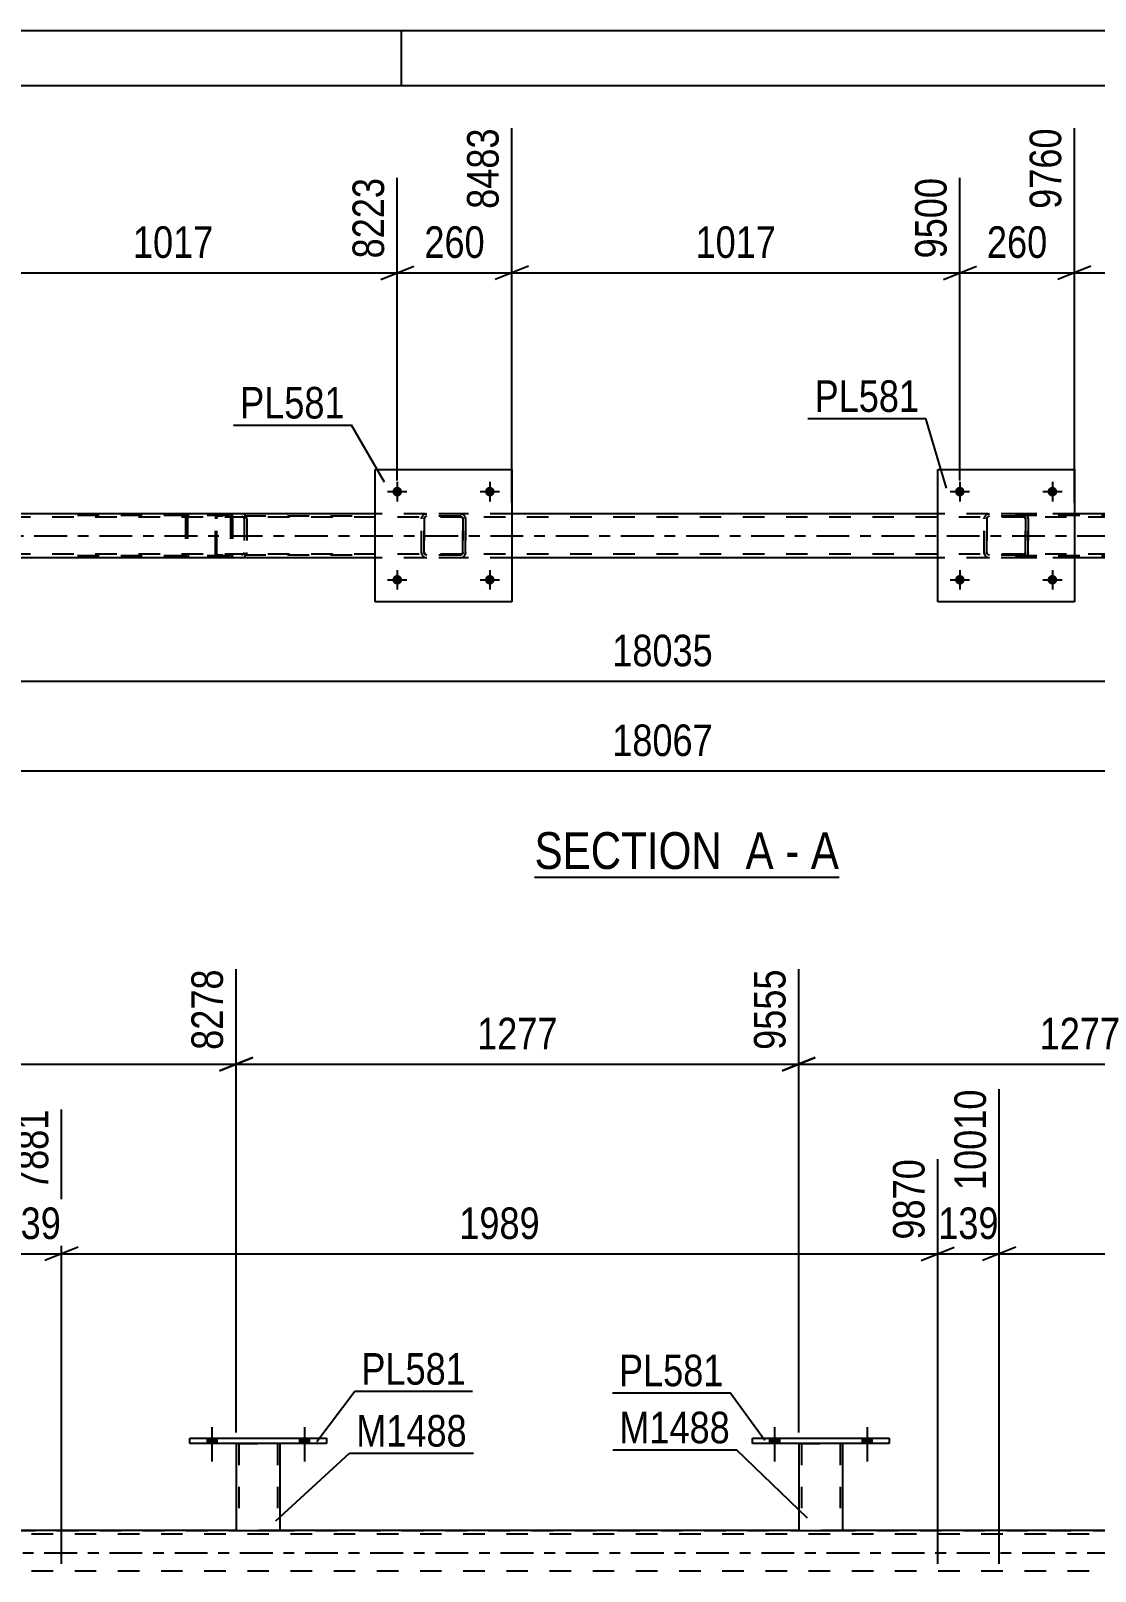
# Model space of a CAD drawing. Header units: millimetres. Extents: x 0 to 841, y 0 to 594.
# Drawn here: x 387.4 to 484, y 454.2 to 594 of the extents above; entities that cross this region are included whole.
import ezdxf

# ---------------------------------------------------------------- set-up
doc = ezdxf.new("R2010")
doc.units = ezdxf.units.MM
doc.linetypes.add('DXK_LINE_DOT2', pattern=[3.9198, 1.9599, -1.9599])
doc.linetypes.add('DXK_LINE_DOT3', pattern=[5.9187, 2.979, -0.9799, 0.9799, -0.9799])
doc.styles.add('Arial Narrow', font='ARIALN.TTF', dxfattribs={"height": 0.2})

# ---------------------------------------------------------------- blocks, each defined once
blk = doc.blocks.new('Unknown-814521909-1135')
at = {"color": 5, "linetype": 'Continuous'}
for p, q in [((841, 594), (0, 594)), ((421, 589), (421, 594)), ((836, 589), (5, 589))]:
    blk.add_line(p, q, dxfattribs=at)
blk = doc.blocks.new('Unknown-814521909-11 - 4986')
at = {"color": 6, "linetype": 'Continuous'}
blk.add_line((433.09, 517.17), (460.74, 517.17), dxfattribs=at)
at = {"color": 0, "linetype": 'Continuous'}
for points in [[(451.2, 517.92), (451.2, 521.42), (433.09, 521.42), (433.09, 517.92)], [(454.81, 517.92), (454.81, 521.42), (452.25, 521.42), (452.25, 517.92)], [(457.13, 517.92), (457.13, 521.42), (455.86, 521.42), (455.86, 517.92)], [(460.74, 517.92), (460.74, 521.42), (458.18, 521.42), (458.18, 517.92)]]:
    blk.add_wipeout(points, dxfattribs=at)
at = {"color": 7, "linetype": 'Continuous', "style": 'Arial Narrow'}
for s, p in [('SECTION ', (433.09, 517.92)), ('A', (452.25, 517.92)), ('A', (458.18, 517.92)), ('-', (455.86, 517.92))]:
    blk.add_text(s, height=3.34, dxfattribs=at).set_placement(p)
blk = doc.blocks.new('Part-814521909-5059 - 4986')
at = {"color": 7, "linetype": 'DXK_LINE_DOT2'}
for p, q in [((404.13, 549.87), (404.11, 549.69)), ((404.11, 546.65), (404.11, 549.69)), ((404.19, 550.03), (404.13, 549.87)), ((404.28, 550.13), (404.19, 550.03)), ((404.24, 549.69), (404.25, 549.78)), ((404.24, 546.65), (404.24, 549.69)), ((404.25, 549.78), (404.28, 549.86)), ((404.38, 550.17), (404.28, 550.13)), ((404.28, 549.86), (404.33, 549.91)), ((404.33, 549.91), (404.38, 549.93)), ((416.54, 550.17), (404.38, 550.17)), ((416.54, 549.93), (404.38, 549.93)), ((405.66, 549.93), (405.66, 550.17)), ((406.66, 550.13), (406.47, 550.17)), ((406.47, 549.93), (406.57, 549.91)), ((406.57, 549.91), (406.65, 549.86)), ((406.65, 549.86), (406.7, 549.78)), ((406.7, 549.78), (406.72, 549.69)), ((406.72, 549.69), (406.72, 546.65)), ((406.96, 549.77), (406.94, 549.87)), ((406.97, 549.69), (406.96, 549.77)), ((406.97, 549.69), (406.97, 546.65)), ((404.13, 546.46), (404.11, 546.65)), ((404.18, 546.34), (404.13, 546.46)), ((404.19, 546.31), (404.18, 546.34)), ((404.19, 546.31), (404.28, 546.2)), ((404.25, 546.55), (404.24, 546.65)), ((404.28, 546.48), (404.25, 546.55)), ((404.33, 546.42), (404.28, 546.48)), ((404.28, 546.2), (404.38, 546.17)), ((404.38, 546.41), (404.33, 546.42)), ((416.54, 546.41), (404.38, 546.41)), ((416.54, 546.17), (404.38, 546.17)), ((405.66, 546.17), (405.66, 546.41)), ((406.57, 546.42), (406.47, 546.41)), ((406.47, 546.17), (406.66, 546.2)), ((406.65, 546.48), (406.57, 546.42)), ((406.7, 546.55), (406.65, 546.48)), ((406.72, 546.65), (406.7, 546.55)), ((406.94, 546.46), (406.96, 546.56)), ((406.96, 546.56), (406.97, 546.65))]:
    blk.add_line(p, q, dxfattribs=at)
for centre, start, end in [((406.49, 549.67), 23.8494, 68.8059), ((406.49, 546.66), 291.1941, 336.1506)]:
    blk.add_arc(centre, 0.492, start, end, dxfattribs=at)
blk = doc.blocks.new('Part-814521909-5015 - 4986')
at = {"color": 7, "linetype": 'DXK_LINE_DOT2'}
for p, q in [((755.79, 549.85), (91.73, 549.85)), ((431.03, 550.17), (418.63, 550.17)), ((482.11, 550.17), (469.71, 550.17)), ((755.79, 546.49), (91.73, 546.49)), ((431.03, 546.17), (418.63, 546.17)), ((482.11, 546.17), (469.71, 546.17))]:
    blk.add_line(p, q, dxfattribs=at)
at = {"color": 2, "linetype": 'Continuous'}
for p, q in [((418.63, 550.17), (379.95, 550.17)), ((469.71, 550.17), (431.03, 550.17)), ((520.79, 550.17), (482.11, 550.17)), ((418.63, 546.17), (379.95, 546.17)), ((469.71, 546.17), (431.03, 546.17)), ((520.79, 546.17), (482.11, 546.17))]:
    blk.add_line(p, q, dxfattribs=at)
at = {"color": 7, "linetype": 'DXK_LINE_DOT3'}
blk.add_line((91.73, 548.17), (755.79, 548.17), dxfattribs=at)
blk = doc.blocks.new('Part-814521909-5098 - 4986')
at = {"color": 7, "linetype": 'DXK_LINE_DOT2'}
for p, q in [((490.45, 550.17), (475.12, 550.17)), ((490.45, 550.01), (475.12, 550.01)), ((486.56, 549.97), (486.53, 549.85)), ((486.53, 549.85), (486.53, 546.49)), ((486.7, 549.85), (486.72, 549.91)), ((486.7, 549.85), (486.7, 546.49)), ((486.72, 549.91), (486.75, 549.96)), ((486.87, 550.17), (486.74, 550.14)), ((486.75, 549.96), (486.81, 549.99)), ((486.81, 549.99), (486.87, 550.01)), ((490.58, 550.14), (490.45, 550.17)), ((490.45, 550.01), (490.51, 549.99)), ((490.51, 549.99), (490.54, 549.98)), ((490.54, 549.98), (490.57, 549.96)), ((490.57, 549.96), (490.61, 549.91)), ((490.61, 549.91), (490.62, 549.85)), ((490.62, 549.85), (490.62, 546.49)), ((490.79, 549.85), (490.76, 549.97)), ((490.79, 549.85), (490.79, 546.49)), ((490.45, 546.33), (475.12, 546.33)), ((490.45, 546.17), (475.12, 546.17)), ((486.53, 546.49), (486.56, 546.36)), ((486.72, 546.43), (486.7, 546.49)), ((486.75, 546.37), (486.72, 546.43)), ((486.74, 546.19), (486.87, 546.17)), ((486.75, 546.37), (486.78, 546.35)), ((486.78, 546.35), (486.81, 546.34)), ((486.81, 546.34), (486.87, 546.33)), ((490.51, 546.34), (490.45, 546.33)), ((490.45, 546.17), (490.58, 546.19)), ((490.57, 546.37), (490.51, 546.34)), ((490.61, 546.43), (490.57, 546.37)), ((490.62, 546.49), (490.61, 546.43)), ((490.76, 546.36), (490.79, 546.49))]:
    blk.add_line(p, q, dxfattribs=at)
for centre, start, end in [((486.86, 549.83), 110.7583, 155.6801), ((490.46, 549.83), 24.3199, 69.2417), ((486.86, 546.5), 204.3199, 249.2417), ((490.46, 546.5), 290.7583, 335.6801)]:
    blk.add_arc(centre, 0.331, start, end, dxfattribs=at)
blk = doc.blocks.new('Part-814521909-5099 - 4986')
at = {"color": 7, "linetype": 'DXK_LINE_DOT2'}
for p, q in [((405.32, 550.17), (389.99, 550.17)), ((405.32, 550.01), (389.99, 550.01)), ((401.42, 549.97), (401.4, 549.85)), ((401.4, 549.85), (401.4, 546.49)), ((401.57, 549.85), (401.58, 549.91)), ((401.57, 549.85), (401.57, 546.49)), ((401.58, 549.91), (401.62, 549.96)), ((401.74, 550.17), (401.61, 550.14)), ((401.62, 549.96), (401.67, 549.99)), ((401.67, 549.99), (401.74, 550.01)), ((405.45, 550.14), (405.32, 550.17)), ((405.32, 550.01), (405.38, 549.99)), ((405.38, 549.99), (405.4, 549.98)), ((405.4, 549.98), (405.44, 549.96)), ((405.44, 549.96), (405.47, 549.91)), ((405.47, 549.91), (405.49, 549.85)), ((405.49, 549.85), (405.49, 546.49)), ((405.66, 549.85), (405.63, 549.97)), ((405.66, 549.85), (405.66, 546.49)), ((405.32, 546.33), (389.99, 546.33)), ((405.32, 546.17), (389.99, 546.17)), ((401.4, 546.49), (401.42, 546.36)), ((401.58, 546.43), (401.57, 546.49)), ((401.62, 546.37), (401.58, 546.43)), ((401.61, 546.19), (401.74, 546.17)), ((401.62, 546.37), (401.65, 546.35)), ((401.65, 546.35), (401.67, 546.34)), ((401.67, 546.34), (401.74, 546.33)), ((405.38, 546.34), (405.32, 546.33)), ((405.32, 546.17), (405.45, 546.19)), ((405.44, 546.37), (405.38, 546.34)), ((405.47, 546.43), (405.44, 546.37)), ((405.49, 546.49), (405.47, 546.43)), ((405.63, 546.36), (405.66, 546.49))]:
    blk.add_line(p, q, dxfattribs=at)
for centre, start, end in [((401.73, 549.83), 110.7583, 155.6801), ((405.33, 549.83), 24.3199, 69.2417), ((401.73, 546.5), 204.3199, 249.2417), ((405.33, 546.5), 290.7583, 335.6801)]:
    blk.add_arc(centre, 0.331, start, end, dxfattribs=at)
blk = doc.blocks.new('Part-814521909-5177 - 4986')
at = {"color": 2, "linetype": 'Continuous'}
for p, q in [((469.71, 542.17), (469.71, 554.17)), ((469.71, 554.17), (482.11, 554.17)), ((482.11, 554.17), (482.11, 542.17)), ((482.11, 542.17), (469.71, 542.17))]:
    blk.add_line(p, q, dxfattribs=at)
blk = doc.blocks.new('Part-814521909-5178 - 4986')
at = {"color": 7, "linetype": 'DXK_LINE_DOT2'}
for p, q in [((473.91, 549.69), (473.95, 549.87)), ((473.95, 549.87), (473.91, 549.69)), ((473.91, 546.65), (473.91, 549.69)), ((473.91, 549.69), (473.91, 549.69)), ((473.91, 546.65), (473.91, 549.69)), ((474.15, 549.69), (474.17, 549.78)), ((474.17, 549.78), (474.15, 549.69)), ((474.15, 546.65), (474.15, 549.69)), ((474.15, 549.69), (474.15, 549.69)), ((474.15, 549.69), (474.15, 546.65)), ((474.17, 549.78), (474.22, 549.86)), ((474.22, 549.86), (474.17, 549.78)), ((474.21, 550.13), (474.39, 550.17)), ((474.39, 550.17), (474.21, 550.13)), ((474.22, 549.86), (474.3, 549.91)), ((474.39, 549.93), (474.3, 549.91)), ((477.43, 550.17), (474.39, 550.17)), ((477.43, 549.93), (474.39, 549.93)), ((477.43, 550.17), (477.61, 550.13)), ((477.61, 550.13), (477.43, 550.17)), ((477.52, 549.91), (477.43, 549.93)), ((477.6, 549.86), (477.52, 549.91)), ((477.6, 549.86), (477.65, 549.78)), ((477.65, 549.78), (477.6, 549.86)), ((477.65, 549.78), (477.67, 549.69)), ((477.67, 549.69), (477.65, 549.78)), ((477.67, 546.65), (477.67, 549.69)), ((477.67, 549.69), (477.67, 549.69)), ((477.67, 549.69), (477.67, 546.65)), ((477.87, 549.87), (477.91, 549.69)), ((477.91, 549.69), (477.87, 549.87)), ((477.91, 546.65), (477.91, 549.69)), ((477.91, 549.69), (477.91, 549.69)), ((477.91, 549.69), (477.91, 546.65)), ((473.91, 546.65), (473.91, 546.65)), ((473.95, 546.46), (473.91, 546.65)), ((473.91, 546.65), (473.95, 546.46)), ((474.15, 546.65), (474.15, 546.65)), ((474.17, 546.55), (474.15, 546.65)), ((474.15, 546.65), (474.17, 546.55)), ((474.22, 546.48), (474.17, 546.55)), ((474.17, 546.55), (474.22, 546.48)), ((474.39, 546.17), (474.21, 546.2)), ((474.21, 546.2), (474.39, 546.17)), ((474.3, 546.42), (474.22, 546.48)), ((474.39, 546.41), (474.3, 546.42)), ((477.43, 546.41), (474.39, 546.41)), ((477.43, 546.17), (474.39, 546.17)), ((477.52, 546.42), (477.43, 546.41)), ((477.61, 546.2), (477.43, 546.17)), ((477.43, 546.17), (477.61, 546.2)), ((477.6, 546.48), (477.52, 546.42)), ((477.65, 546.55), (477.6, 546.48)), ((477.6, 546.48), (477.65, 546.55)), ((477.67, 546.65), (477.65, 546.55)), ((477.65, 546.55), (477.67, 546.65)), ((477.67, 546.65), (477.67, 546.65)), ((477.91, 546.65), (477.87, 546.46)), ((477.87, 546.46), (477.91, 546.65)), ((477.91, 546.65), (477.91, 546.65))]:
    blk.add_line(p, q, dxfattribs=at)
at = {"color": 7, "linetype": 'DXK_LINE_DOT3'}
blk.add_line((475.91, 548.17), (475.91, 548.17), dxfattribs=at)
at = {"color": 7, "linetype": 'DXK_LINE_DOT2'}
for centre, start, end in [((474.39, 549.69), 112.5, 157.5), ((474.39, 549.69), 112.5, 157.5), ((477.43, 549.69), 22.5, 67.5), ((477.43, 549.69), 22.5, 67.5), ((474.39, 546.65), 202.5, 247.5), ((474.39, 546.65), 202.5, 247.5), ((477.43, 546.65), 292.5, 337.5), ((477.43, 546.65), 292.5, 337.5)]:
    blk.add_arc(centre, 0.48, start, end, dxfattribs=at)
blk = doc.blocks.new('Part-814521909-5183 - 4986')
at = {"color": 2, "linetype": 'Continuous'}
for p, q in [((418.63, 542.17), (418.63, 554.17)), ((418.63, 554.17), (431.03, 554.17)), ((431.03, 554.17), (431.03, 542.17)), ((431.03, 542.17), (418.63, 542.17))]:
    blk.add_line(p, q, dxfattribs=at)
blk = doc.blocks.new('Part-814521909-5184 - 4986')
at = {"color": 7, "linetype": 'DXK_LINE_DOT2'}
for p, q in [((422.83, 549.69), (422.87, 549.87)), ((422.87, 549.87), (422.83, 549.69)), ((422.83, 546.65), (422.83, 549.69)), ((422.83, 549.69), (422.83, 549.69)), ((422.83, 546.65), (422.83, 549.69)), ((423.07, 549.69), (423.09, 549.78)), ((423.09, 549.78), (423.07, 549.69)), ((423.07, 546.65), (423.07, 549.69)), ((423.07, 549.69), (423.07, 549.69)), ((423.07, 549.69), (423.07, 546.65)), ((423.09, 549.78), (423.14, 549.86)), ((423.14, 549.86), (423.09, 549.78)), ((423.13, 550.13), (423.31, 550.17)), ((423.31, 550.17), (423.13, 550.13)), ((423.14, 549.86), (423.22, 549.91)), ((423.31, 549.93), (423.22, 549.91)), ((426.35, 550.17), (423.31, 550.17)), ((426.35, 549.93), (423.31, 549.93)), ((426.35, 550.17), (426.53, 550.13)), ((426.53, 550.13), (426.35, 550.17)), ((426.44, 549.91), (426.35, 549.93)), ((426.52, 549.86), (426.44, 549.91)), ((426.52, 549.86), (426.57, 549.78)), ((426.57, 549.78), (426.52, 549.86)), ((426.57, 549.78), (426.59, 549.69)), ((426.59, 549.69), (426.57, 549.78)), ((426.59, 546.65), (426.59, 549.69)), ((426.59, 549.69), (426.59, 549.69)), ((426.59, 549.69), (426.59, 546.65)), ((426.79, 549.87), (426.83, 549.69)), ((426.83, 549.69), (426.79, 549.87)), ((426.83, 546.65), (426.83, 549.69)), ((426.83, 549.69), (426.83, 549.69)), ((426.83, 549.69), (426.83, 546.65)), ((422.83, 546.65), (422.83, 546.65)), ((422.87, 546.46), (422.83, 546.65)), ((422.83, 546.65), (422.87, 546.46)), ((423.07, 546.65), (423.07, 546.65)), ((423.09, 546.55), (423.07, 546.65)), ((423.07, 546.65), (423.09, 546.55)), ((423.14, 546.48), (423.09, 546.55)), ((423.09, 546.55), (423.14, 546.48)), ((423.31, 546.17), (423.13, 546.2)), ((423.13, 546.2), (423.31, 546.17)), ((423.22, 546.42), (423.14, 546.48)), ((423.31, 546.41), (423.22, 546.42)), ((426.35, 546.41), (423.31, 546.41)), ((426.35, 546.17), (423.31, 546.17)), ((426.44, 546.42), (426.35, 546.41)), ((426.53, 546.2), (426.35, 546.17)), ((426.35, 546.17), (426.53, 546.2)), ((426.52, 546.48), (426.44, 546.42)), ((426.57, 546.55), (426.52, 546.48)), ((426.52, 546.48), (426.57, 546.55)), ((426.59, 546.65), (426.57, 546.55)), ((426.57, 546.55), (426.59, 546.65)), ((426.59, 546.65), (426.59, 546.65)), ((426.83, 546.65), (426.79, 546.46)), ((426.79, 546.46), (426.83, 546.65)), ((426.83, 546.65), (426.83, 546.65))]:
    blk.add_line(p, q, dxfattribs=at)
at = {"color": 7, "linetype": 'DXK_LINE_DOT3'}
blk.add_line((424.83, 548.17), (424.83, 548.17), dxfattribs=at)
at = {"color": 7, "linetype": 'DXK_LINE_DOT2'}
for centre, start, end in [((423.31, 549.69), 112.5, 157.5), ((423.31, 549.69), 112.5, 157.5), ((426.35, 549.69), 22.5, 67.5), ((426.35, 549.69), 22.5, 67.5), ((423.31, 546.65), 202.5, 247.5), ((423.31, 546.65), 202.5, 247.5), ((426.35, 546.65), 292.5, 337.5), ((426.35, 546.65), 292.5, 337.5)]:
    blk.add_arc(centre, 0.48, start, end, dxfattribs=at)
blk = doc.blocks.new('Bolt-814521909-5210 - 4986')
at = {"linetype": 'Continuous'}
for points in [[(472.15, 552.17, -1), (471.27, 552.17, -1)], [(480.55, 552.17, -1), (479.67, 552.17, -1)]]:
    blk.add_hatch(color=1, dxfattribs=at).paths.add_polyline_path(points)
at = {"color": 1, "linetype": 'Continuous'}
for p, q in [((471.71, 553.05), (471.71, 551.29)), ((480.11, 553.05), (480.11, 551.29)), ((470.83, 552.17), (472.59, 552.17)), ((479.23, 552.17), (480.99, 552.17))]:
    blk.add_line(p, q, dxfattribs=at)
blk = doc.blocks.new('Bolt-814521909-5211 - 4986')
at = {"linetype": 'Continuous'}
for points in [[(472.15, 544.17, -1), (471.27, 544.17, -1)], [(480.55, 544.17, -1), (479.67, 544.17, -1)]]:
    blk.add_hatch(color=1, dxfattribs=at).paths.add_polyline_path(points)
at = {"color": 1, "linetype": 'Continuous'}
for p, q in [((470.83, 544.17), (472.59, 544.17)), ((471.71, 545.05), (471.71, 543.29)), ((479.23, 544.17), (480.99, 544.17)), ((480.11, 545.05), (480.11, 543.29))]:
    blk.add_line(p, q, dxfattribs=at)
blk = doc.blocks.new('Bolt-814521909-5212 - 4986')
at = {"linetype": 'Continuous'}
for points in [[(421.07, 552.17, -1), (420.19, 552.17, -1)], [(429.47, 552.17, -1), (428.59, 552.17, -1)]]:
    blk.add_hatch(color=1, dxfattribs=at).paths.add_polyline_path(points)
at = {"color": 1, "linetype": 'Continuous'}
for p, q in [((420.63, 553.05), (420.63, 551.29)), ((429.03, 553.05), (429.03, 551.29)), ((419.75, 552.17), (421.51, 552.17)), ((428.15, 552.17), (429.91, 552.17))]:
    blk.add_line(p, q, dxfattribs=at)
blk = doc.blocks.new('Bolt-814521909-5213 - 4986')
at = {"linetype": 'Continuous'}
for points in [[(421.07, 544.17, -1), (420.19, 544.17, -1)], [(429.47, 544.17, -1), (428.59, 544.17, -1)]]:
    blk.add_hatch(color=1, dxfattribs=at).paths.add_polyline_path(points)
at = {"color": 1, "linetype": 'Continuous'}
for p, q in [((419.75, 544.17), (421.51, 544.17)), ((420.63, 545.05), (420.63, 543.29)), ((428.15, 544.17), (429.91, 544.17)), ((429.03, 545.05), (429.03, 543.29))]:
    blk.add_line(p, q, dxfattribs=at)
blk = doc.blocks.new('Bolt-814521909-3294 - 3269')
at = {"linetype": 'Continuous'}
for points in [[(454.44, 465.77), (455.32, 465.77), (455.32, 466.25), (454.44, 466.25)], [(462.84, 465.77), (463.72, 465.77), (463.72, 466.25), (462.84, 466.25)]]:
    blk.add_hatch(color=1, dxfattribs=at).paths.add_polyline_path(points)
at = {"color": 1, "linetype": 'Continuous'}
for p, q in [((454.88, 467.25), (454.88, 464.13)), ((463.28, 467.25), (463.28, 464.13)), ((454.44, 466.25), (454.44, 465.77)), ((455.32, 466.25), (455.32, 465.77)), ((462.84, 466.25), (462.84, 465.77)), ((463.72, 466.25), (463.72, 465.77))]:
    blk.add_line(p, q, dxfattribs=at)
blk = doc.blocks.new('Bolt-814521909-3295 - 3269')
at = {"linetype": 'Continuous'}
for points in [[(454.44, 465.77), (455.32, 465.77), (455.32, 466.25), (454.44, 466.25)], [(462.84, 465.77), (463.72, 465.77), (463.72, 466.25), (462.84, 466.25)]]:
    blk.add_hatch(color=1, dxfattribs=at).paths.add_polyline_path(points)
at = {"color": 1, "linetype": 'Continuous'}
for p, q in [((454.88, 467.25), (454.88, 464.13)), ((463.28, 467.25), (463.28, 464.13)), ((454.44, 466.25), (454.44, 465.77)), ((455.32, 466.25), (455.32, 465.77)), ((462.84, 466.25), (462.84, 465.77)), ((463.72, 466.25), (463.72, 465.77))]:
    blk.add_line(p, q, dxfattribs=at)
blk = doc.blocks.new('Bolt-814521909-3296 - 3269')
at = {"linetype": 'Continuous'}
for points in [[(403.36, 465.77), (404.24, 465.77), (404.24, 466.25), (403.36, 466.25)], [(411.76, 465.77), (412.64, 465.77), (412.64, 466.25), (411.76, 466.25)]]:
    blk.add_hatch(color=1, dxfattribs=at).paths.add_polyline_path(points)
at = {"color": 1, "linetype": 'Continuous'}
for p, q in [((403.8, 467.25), (403.8, 464.13)), ((412.2, 467.25), (412.2, 464.13)), ((403.36, 466.25), (403.36, 465.77)), ((404.24, 466.25), (404.24, 465.77)), ((411.76, 466.25), (411.76, 465.77)), ((412.64, 466.25), (412.64, 465.77))]:
    blk.add_line(p, q, dxfattribs=at)
blk = doc.blocks.new('Bolt-814521909-3297 - 3269')
at = {"linetype": 'Continuous'}
for points in [[(403.36, 465.77), (404.24, 465.77), (404.24, 466.25), (403.36, 466.25)], [(411.76, 465.77), (412.64, 465.77), (412.64, 466.25), (411.76, 466.25)]]:
    blk.add_hatch(color=1, dxfattribs=at).paths.add_polyline_path(points)
at = {"color": 1, "linetype": 'Continuous'}
for p, q in [((403.8, 467.25), (403.8, 464.13)), ((412.2, 467.25), (412.2, 464.13)), ((403.36, 466.25), (403.36, 465.77)), ((404.24, 466.25), (404.24, 465.77)), ((411.76, 466.25), (411.76, 465.77)), ((412.64, 466.25), (412.64, 465.77))]:
    blk.add_line(p, q, dxfattribs=at)
blk = doc.blocks.new('Part-814521909-3449 - 3269')
at = {"color": 2, "linetype": 'Continuous'}
for p, q in [((452.88, 466.25), (465.28, 466.25)), ((452.88, 465.77), (452.88, 466.25)), ((465.28, 465.77), (452.88, 465.77)), ((465.28, 466.25), (465.28, 465.77))]:
    blk.add_line(p, q, dxfattribs=at)
blk = doc.blocks.new('Part-814521909-3454 - 3269')
at = {"color": 2, "linetype": 'Continuous'}
for p, q in [((457.08, 465.77), (457.08, 457.86)), ((461.08, 457.86), (461.08, 465.77)), ((457.08, 457.86), (461.08, 457.86))]:
    blk.add_line(p, q, dxfattribs=at)
at = {"color": 7, "linetype": 'DXK_LINE_DOT2'}
for p, q in [((457.08, 465.77), (461.08, 465.77)), ((457.08, 465.77), (457.08, 465.77)), ((457.08, 465.77), (457.08, 465.77)), ((457.32, 465.77), (457.32, 457.86)), ((460.84, 465.77), (460.84, 457.86)), ((461.08, 465.77), (461.08, 465.77)), ((461.08, 465.77), (461.08, 465.77)), ((460.78, 457.86), (460.82, 457.86)), ((460.78, 457.86), (460.82, 457.86)), ((460.82, 457.86), (460.84, 457.86)), ((460.82, 457.86), (460.84, 457.86))]:
    blk.add_line(p, q, dxfattribs=at)
blk = doc.blocks.new('Part-814521909-3459 - 3269')
at = {"color": 2, "linetype": 'Continuous'}
for p, q in [((401.8, 466.25), (414.2, 466.25)), ((401.8, 465.77), (401.8, 466.25)), ((414.2, 465.77), (401.8, 465.77)), ((414.2, 466.25), (414.2, 465.77))]:
    blk.add_line(p, q, dxfattribs=at)
blk = doc.blocks.new('Part-814521909-3464 - 3269')
at = {"color": 2, "linetype": 'Continuous'}
for p, q in [((406, 465.77), (406, 457.86)), ((410, 457.86), (410, 465.77)), ((406, 457.86), (410, 457.86))]:
    blk.add_line(p, q, dxfattribs=at)
at = {"color": 7, "linetype": 'DXK_LINE_DOT2'}
for p, q in [((406, 465.77), (410, 465.77)), ((406, 465.77), (406, 465.77)), ((406, 465.77), (406, 465.77)), ((406.24, 465.77), (406.24, 457.86)), ((409.76, 465.77), (409.76, 457.86)), ((410, 465.77), (410, 465.77)), ((410, 465.77), (410, 465.77)), ((409.7, 457.86), (409.74, 457.86)), ((409.7, 457.86), (409.74, 457.86)), ((409.74, 457.86), (409.76, 457.86)), ((409.74, 457.86), (409.76, 457.86))]:
    blk.add_line(p, q, dxfattribs=at)
blk = doc.blocks.new('Part-814521909-3675 - 3269')
at = {"color": 7, "linetype": 'DXK_LINE_DOT2'}
for p, q in [((781.36, 457.54), (74.89, 457.54)), ((150.59, 457.86), (781.36, 457.86)), ((410, 457.86), (406, 457.86)), ((461.08, 457.86), (457.08, 457.86)), ((781.36, 454.18), (74.89, 454.18))]:
    blk.add_line(p, q, dxfattribs=at)
at = {"color": 2, "linetype": 'Continuous'}
for p, q in [((406, 457.86), (358.92, 457.86)), ((457.08, 457.86), (410, 457.86)), ((508.16, 457.86), (461.08, 457.86))]:
    blk.add_line(p, q, dxfattribs=at)
at = {"color": 7, "linetype": 'DXK_LINE_DOT3'}
blk.add_line((74.89, 455.86), (781.36, 455.86), dxfattribs=at)
blk = doc.blocks.new('StraightDimension-814521909-5607 - 4986')
at = {"color": 7, "linetype": 'Continuous'}
for p, q in [((482.11, 551.17), (482.11, 585.16)), ((522.79, 553.17), (522.79, 582.48)), ((483.61, 572.64), (480.61, 571.44)), ((482.11, 572.04), (522.79, 572.04)), ((521.29, 571.44), (524.29, 572.64))]:
    blk.add_line(p, q, dxfattribs=at)
at = {"color": 0}
blk.add_wipeout([(506.71, 572.79), (506.71, 576.99), (498.19, 576.99), (498.19, 572.79)], dxfattribs=at)
at = {"color": 3, "style": 'Arial Narrow'}
blk.add_text('1017', height=2.863, dxfattribs=at).set_placement((498.79, 573.39))
at = {"color": 0, "linetype": 'Continuous'}
blk.add_wipeout([(522.19, 583.08), (517.99, 583.08), (517.99, 572.74), (522.19, 572.74)], dxfattribs=at)
at = {"color": 3, "linetype": 'Continuous', "style": 'Arial Narrow'}
blk.add_text('10777', height=2.863, rotation=90.0002, dxfattribs=at).set_placement((521.59, 573.34))
blk = doc.blocks.new('StraightDimension-814521909-5567 - 4986')
at = {"color": 7, "linetype": 'Continuous'}
for p, q in [((431.03, 551.17), (431.03, 585.16)), ((471.71, 553.17), (471.71, 580.66)), ((432.53, 572.64), (429.53, 571.44)), ((431.03, 572.04), (471.71, 572.04)), ((470.21, 571.44), (473.21, 572.64))]:
    blk.add_line(p, q, dxfattribs=at)
at = {"color": 0}
blk.add_wipeout([(455.63, 572.79), (455.63, 576.99), (447.11, 576.99), (447.11, 572.79)], dxfattribs=at)
at = {"color": 3, "style": 'Arial Narrow'}
blk.add_text('1017', height=2.863, dxfattribs=at).set_placement((447.71, 573.39))
at = {"color": 0, "linetype": 'Continuous'}
blk.add_wipeout([(471.11, 581.26), (466.91, 581.26), (466.91, 572.74), (471.11, 572.74)], dxfattribs=at)
at = {"color": 3, "linetype": 'Continuous', "style": 'Arial Narrow'}
blk.add_text('9500', height=2.863, rotation=90.0002, dxfattribs=at).set_placement((470.51, 573.34))
blk = doc.blocks.new('StraightDimension-814521909-5547 - 4986')
at = {"color": 7, "linetype": 'Continuous'}
for p, q in [((431.03, 551.17), (431.03, 585.16)), ((420.63, 553.17), (420.63, 580.66)), ((419.13, 571.44), (422.13, 572.64)), ((420.63, 572.04), (431.03, 572.04)), ((432.53, 572.64), (429.53, 571.44))]:
    blk.add_line(p, q, dxfattribs=at)
at = {"color": 0}
blk.add_wipeout([(429.17, 572.79), (429.17, 576.99), (422.49, 576.99), (422.49, 572.79)], dxfattribs=at)
at = {"color": 3, "style": 'Arial Narrow'}
blk.add_text('260', height=2.863, dxfattribs=at).set_placement((423.09, 573.39))
at = {"color": 0, "linetype": 'Continuous'}
blk.add_wipeout([(430.43, 585.76), (426.23, 585.76), (426.23, 577.24), (430.43, 577.24)], dxfattribs=at)
at = {"color": 3, "linetype": 'Continuous', "style": 'Arial Narrow'}
blk.add_text('8483', height=2.863, rotation=90.0002, dxfattribs=at).set_placement((429.83, 577.84))
blk = doc.blocks.new('StraightDimension-814521909-5855 - 4986')
at = {"color": 7, "linetype": 'Continuous'}
blk.add_line((91.09, 526.82), (798.35, 526.82), dxfattribs=at)
at = {"color": 0}
blk.add_wipeout([(449.89, 527.57), (449.89, 531.77), (439.55, 531.77), (439.55, 527.57)], dxfattribs=at)
at = {"color": 3, "style": 'Arial Narrow'}
blk.add_text('18067', height=2.863, dxfattribs=at).set_placement((440.15, 528.17))
blk = doc.blocks.new('StraightDimension-814521909-5287 - 4986')
at = {"color": 7, "linetype": 'Continuous'}
blk.add_line((91.73, 534.97), (797.71, 534.97), dxfattribs=at)
at = {"color": 0}
blk.add_wipeout([(449.89, 535.72), (449.89, 539.92), (439.55, 539.92), (439.55, 535.72)], dxfattribs=at)
at = {"color": 3, "style": 'Arial Narrow'}
blk.add_text('18035', height=2.863, dxfattribs=at).set_placement((440.15, 536.32))
blk = doc.blocks.new('StraightDimension-814521909-5527 - 4986')
at = {"color": 7, "linetype": 'Continuous'}
for p, q in [((379.95, 551.17), (379.95, 585.16)), ((420.63, 553.17), (420.63, 580.66)), ((381.45, 572.64), (378.45, 571.44)), ((379.95, 572.04), (420.63, 572.04)), ((419.13, 571.44), (422.13, 572.64))]:
    blk.add_line(p, q, dxfattribs=at)
at = {"color": 0}
blk.add_wipeout([(404.55, 572.79), (404.55, 576.99), (396.03, 576.99), (396.03, 572.79)], dxfattribs=at)
at = {"color": 3, "style": 'Arial Narrow'}
blk.add_text('1017', height=2.863, dxfattribs=at).set_placement((396.63, 573.39))
at = {"color": 0, "linetype": 'Continuous'}
blk.add_wipeout([(420.03, 581.26), (415.83, 581.26), (415.83, 572.74), (420.03, 572.74)], dxfattribs=at)
at = {"color": 3, "linetype": 'Continuous', "style": 'Arial Narrow'}
blk.add_text('8223', height=2.863, rotation=90.0002, dxfattribs=at).set_placement((419.43, 573.34))
blk = doc.blocks.new('StraightDimension-814521909-5587 - 4986')
at = {"color": 7, "linetype": 'Continuous'}
for p, q in [((482.11, 551.17), (482.11, 585.16)), ((471.71, 553.17), (471.71, 580.66)), ((470.21, 571.44), (473.21, 572.64)), ((471.71, 572.04), (482.11, 572.04)), ((483.61, 572.64), (480.61, 571.44))]:
    blk.add_line(p, q, dxfattribs=at)
at = {"color": 0}
blk.add_wipeout([(480.25, 572.79), (480.25, 576.99), (473.57, 576.99), (473.57, 572.79)], dxfattribs=at)
at = {"color": 3, "style": 'Arial Narrow'}
blk.add_text('260', height=2.863, dxfattribs=at).set_placement((474.17, 573.39))
at = {"color": 0, "linetype": 'Continuous'}
blk.add_wipeout([(481.51, 585.76), (477.31, 585.76), (477.31, 577.24), (481.51, 577.24)], dxfattribs=at)
at = {"color": 3, "linetype": 'Continuous', "style": 'Arial Narrow'}
blk.add_text('9760', height=2.863, rotation=90.0002, dxfattribs=at).set_placement((480.91, 577.84))
blk = doc.blocks.new('StraightDimension-814521909-4716 - 3269')
at = {"color": 7, "linetype": 'Continuous'}
for p, q in [((475.28, 454.86), (475.28, 497.92)), ((469.7, 454.86), (469.7, 491.59)), ((468.2, 482.38), (471.2, 483.58)), ((469.7, 482.98), (475.28, 482.98)), ((476.78, 483.58), (473.78, 482.38))]:
    blk.add_line(p, q, dxfattribs=at)
at = {"color": 0}
blk.add_wipeout([(475.83, 483.73), (475.83, 487.93), (469.15, 487.93), (469.15, 483.73)], dxfattribs=at)
at = {"color": 3, "style": 'Arial Narrow'}
blk.add_text('139', height=2.863, dxfattribs=at).set_placement((469.75, 484.33))
at = {"color": 0, "linetype": 'Continuous'}
blk.add_wipeout([(474.68, 498.52), (470.48, 498.52), (470.48, 488.18), (474.68, 488.18)], dxfattribs=at)
at = {"color": 3, "linetype": 'Continuous', "style": 'Arial Narrow'}
blk.add_text('10010', height=2.863, rotation=90.0002, dxfattribs=at).set_placement((474.08, 488.78))
blk = doc.blocks.new('StraightDimension-814521909-4055 - 3269')
at = {"color": 7, "linetype": 'Continuous'}
for p, q in [((354.92, 466.77), (354.92, 508.81)), ((406, 466.77), (406, 508.81)), ((356.42, 500.8), (353.42, 499.6)), ((404.5, 499.6), (407.5, 500.8)), ((354.92, 500.2), (406, 500.2))]:
    blk.add_line(p, q, dxfattribs=at)
at = {"color": 0}
blk.add_wipeout([(384.71, 500.95), (384.71, 505.15), (376.2, 505.15), (376.2, 500.95)], dxfattribs=at)
at = {"color": 3, "style": 'Arial Narrow'}
blk.add_text('1277', height=2.863, dxfattribs=at).set_placement((376.8, 501.55))
at = {"color": 0, "linetype": 'Continuous'}
blk.add_wipeout([(405.4, 509.41), (401.2, 509.41), (401.2, 500.9), (405.4, 500.9)], dxfattribs=at)
at = {"color": 3, "linetype": 'Continuous', "style": 'Arial Narrow'}
blk.add_text('8278', height=2.863, rotation=90.0002, dxfattribs=at).set_placement((404.8, 501.5))
blk = doc.blocks.new('StraightDimension-814521909-4065 - 3269')
at = {"color": 7, "linetype": 'Continuous'}
for p, q in [((406, 466.77), (406, 508.81)), ((457.08, 466.77), (457.08, 508.81)), ((407.5, 500.8), (404.5, 499.6)), ((455.58, 499.6), (458.58, 500.8)), ((406, 500.2), (457.08, 500.2))]:
    blk.add_line(p, q, dxfattribs=at)
at = {"color": 0}
blk.add_wipeout([(435.79, 500.95), (435.79, 505.15), (427.28, 505.15), (427.28, 500.95)], dxfattribs=at)
at = {"color": 3, "style": 'Arial Narrow'}
blk.add_text('1277', height=2.863, dxfattribs=at).set_placement((427.88, 501.55))
at = {"color": 0, "linetype": 'Continuous'}
blk.add_wipeout([(456.48, 509.41), (452.28, 509.41), (452.28, 500.9), (456.48, 500.9)], dxfattribs=at)
at = {"color": 3, "linetype": 'Continuous', "style": 'Arial Narrow'}
blk.add_text('9555', height=2.863, rotation=90.0002, dxfattribs=at).set_placement((455.88, 501.5))
blk = doc.blocks.new('StraightDimension-814521909-4075 - 3269')
at = {"color": 7, "linetype": 'Continuous'}
for p, q in [((508.16, 466.77), (508.16, 510.64)), ((457.08, 466.77), (457.08, 508.81)), ((458.58, 500.8), (455.58, 499.6)), ((506.66, 499.6), (509.66, 500.8)), ((457.08, 500.2), (508.16, 500.2))]:
    blk.add_line(p, q, dxfattribs=at)
at = {"color": 0}
blk.add_wipeout([(486.87, 500.95), (486.87, 505.15), (478.36, 505.15), (478.36, 500.95)], dxfattribs=at)
at = {"color": 3, "style": 'Arial Narrow'}
blk.add_text('1277', height=2.863, dxfattribs=at).set_placement((478.96, 501.55))
at = {"color": 0, "linetype": 'Continuous'}
blk.add_wipeout([(507.56, 511.24), (503.36, 511.24), (503.36, 500.9), (507.56, 500.9)], dxfattribs=at)
at = {"color": 3, "linetype": 'Continuous', "style": 'Arial Narrow'}
blk.add_text('10832', height=2.863, rotation=90.0002, dxfattribs=at).set_placement((506.96, 501.5))
blk = doc.blocks.new('StraightDimension-814521909-4697 - 3269')
at = {"color": 7, "linetype": 'Continuous'}
for p, q in [((475.28, 454.86), (475.28, 497.92)), ((554.84, 454.86), (554.84, 493.42)), ((476.78, 483.58), (473.78, 482.38)), ((475.28, 482.98), (554.84, 482.98)), ((553.34, 482.38), (556.34, 483.58))]:
    blk.add_line(p, q, dxfattribs=at)
at = {"color": 0}
blk.add_wipeout([(519.31, 483.73), (519.31, 487.93), (510.8, 487.93), (510.8, 483.73)], dxfattribs=at)
at = {"color": 3, "style": 'Arial Narrow'}
blk.add_text('1989', height=2.863, dxfattribs=at).set_placement((511.4, 484.33))
at = {"color": 0, "linetype": 'Continuous'}
blk.add_wipeout([(554.24, 494.02), (550.04, 494.02), (550.04, 483.68), (554.24, 483.68)], dxfattribs=at)
at = {"color": 3, "linetype": 'Continuous', "style": 'Arial Narrow'}
blk.add_text('11999', height=2.863, rotation=90.0002, dxfattribs=at).set_placement((553.64, 484.28))
blk = doc.blocks.new('StraightDimension-814521909-4735 - 3269')
at = {"color": 7, "linetype": 'Continuous'}
for p, q in [((390.14, 454.86), (390.14, 496.09)), ((469.7, 454.86), (469.7, 491.59)), ((391.64, 483.58), (388.64, 482.38)), ((390.14, 482.98), (469.7, 482.98)), ((468.2, 482.38), (471.2, 483.58))]:
    blk.add_line(p, q, dxfattribs=at)
at = {"color": 0}
blk.add_wipeout([(434.18, 483.73), (434.18, 487.93), (425.66, 487.93), (425.66, 483.73)], dxfattribs=at)
at = {"color": 3, "style": 'Arial Narrow'}
blk.add_text('1989', height=2.863, dxfattribs=at).set_placement((426.26, 484.33))
at = {"color": 0, "linetype": 'Continuous'}
blk.add_wipeout([(469.1, 492.19), (464.9, 492.19), (464.9, 483.68), (469.1, 483.68)], dxfattribs=at)
at = {"color": 3, "linetype": 'Continuous', "style": 'Arial Narrow'}
blk.add_text('9870', height=2.863, rotation=90.0002, dxfattribs=at).set_placement((468.5, 484.28))
blk = doc.blocks.new('StraightDimension-814521909-4754 - 3269')
at = {"color": 7, "linetype": 'Continuous'}
for p, q in [((390.14, 454.86), (390.14, 496.09)), ((384.57, 454.86), (384.57, 491.59)), ((383.07, 482.38), (386.07, 483.58)), ((384.57, 482.98), (390.14, 482.98)), ((391.64, 483.58), (388.64, 482.38))]:
    blk.add_line(p, q, dxfattribs=at)
at = {"color": 0}
blk.add_wipeout([(390.7, 483.73), (390.7, 487.93), (384.01, 487.93), (384.01, 483.73)], dxfattribs=at)
at = {"color": 3, "style": 'Arial Narrow'}
blk.add_text('139', height=2.863, dxfattribs=at).set_placement((384.61, 484.33))
at = {"color": 0, "linetype": 'Continuous'}
blk.add_wipeout([(389.54, 496.69), (385.34, 496.69), (385.34, 488.18), (389.54, 488.18)], dxfattribs=at)
at = {"color": 3, "linetype": 'Continuous', "style": 'Arial Narrow'}
blk.add_text('7881', height=2.863, rotation=90.0002, dxfattribs=at).set_placement((388.94, 488.78))
blk = doc.blocks.new('Mark-814521909-5173 - 4986')
at = {"color": 0}
blk.add_wipeout([(468.02, 559.41), (468.02, 562.41), (458.52, 562.41), (458.52, 559.41)], dxfattribs=at)
blk.add_wipeout([(468.02, 559.41), (468.02, 562.41), (458.52, 562.41), (458.52, 559.41)], dxfattribs=at)
at = {"color": 30, "linetype": 'Continuous'}
for p in [(457.92, 558.81), (470.5, 552.49)]:
    blk.add_line(p, (468.62, 558.81), dxfattribs=at)
at = {"color": 3, "style": 'Arial Narrow'}
blk.add_text('PL581', height=2.863, dxfattribs=at).set_placement((458.52, 559.41))
blk = doc.blocks.new('Mark-814521909-5179 - 4986')
at = {"color": 0}
blk.add_wipeout([(415.86, 558.81), (415.86, 561.81), (406.36, 561.81), (406.36, 558.81)], dxfattribs=at)
blk.add_wipeout([(415.86, 558.81), (415.86, 561.81), (406.36, 561.81), (406.36, 558.81)], dxfattribs=at)
at = {"color": 30, "linetype": 'Continuous'}
for p in [(405.76, 558.21), (419.46, 553.02)]:
    blk.add_line(p, (416.46, 558.21), dxfattribs=at)
at = {"color": 3, "style": 'Arial Narrow'}
blk.add_text('PL581', height=2.863, dxfattribs=at).set_placement((406.36, 558.81))
blk = doc.blocks.new('Mark-814521909-3445 - 3269')
at = {"color": 0}
blk.add_wipeout([(450.26, 470.97), (450.26, 473.97), (440.76, 473.97), (440.76, 470.97)], dxfattribs=at)
blk.add_wipeout([(450.26, 470.97), (450.26, 473.97), (440.76, 473.97), (440.76, 470.97)], dxfattribs=at)
at = {"color": 30, "linetype": 'Continuous'}
for p in [(440.16, 470.37), (454, 466.04)]:
    blk.add_line(p, (450.86, 470.37), dxfattribs=at)
at = {"color": 3, "style": 'Arial Narrow'}
blk.add_text('PL581', height=2.863, dxfattribs=at).set_placement((440.76, 470.97))
blk = doc.blocks.new('Mark-814521909-3450 - 3269')
at = {"color": 0}
blk.add_wipeout([(450.84, 465.79), (450.84, 468.79), (440.79, 468.79), (440.79, 465.79)], dxfattribs=at)
blk.add_wipeout([(450.84, 465.79), (450.84, 468.79), (440.79, 468.79), (440.79, 465.79)], dxfattribs=at)
at = {"color": 30, "linetype": 'Continuous'}
for p in [(440.19, 465.19), (457.89, 458.98)]:
    blk.add_line(p, (451.44, 465.19), dxfattribs=at)
at = {"color": 3, "style": 'Arial Narrow'}
blk.add_text('M1488', height=2.863, dxfattribs=at).set_placement((440.79, 465.79))
blk = doc.blocks.new('Mark-814521909-3455 - 3269')
at = {"color": 0}
blk.add_wipeout([(426.87, 471.11), (426.87, 474.11), (417.37, 474.11), (417.37, 471.11)], dxfattribs=at)
blk.add_wipeout([(426.87, 471.11), (426.87, 474.11), (417.37, 474.11), (417.37, 471.11)], dxfattribs=at)
at = {"color": 30, "linetype": 'Continuous'}
for p, q in [((413.32, 465.96), (416.77, 470.51)), ((416.77, 470.51), (427.47, 470.51))]:
    blk.add_line(p, q, dxfattribs=at)
at = {"color": 3, "style": 'Arial Narrow'}
blk.add_text('PL581', height=2.863, dxfattribs=at).set_placement((417.37, 471.11))
blk = doc.blocks.new('Mark-814521909-3460 - 3269')
at = {"color": 0}
blk.add_wipeout([(426.96, 465.49), (426.96, 468.49), (416.9, 468.49), (416.9, 465.49)], dxfattribs=at)
blk.add_wipeout([(426.96, 465.49), (426.96, 468.49), (416.9, 468.49), (416.9, 465.49)], dxfattribs=at)
at = {"color": 30, "linetype": 'Continuous'}
for p, q in [((409.59, 458.76), (416.3, 464.89)), ((416.3, 464.89), (427.56, 464.89))]:
    blk.add_line(p, q, dxfattribs=at)
at = {"color": 3, "style": 'Arial Narrow'}
blk.add_text('M1488', height=2.863, dxfattribs=at).set_placement((416.9, 465.49))

msp = doc.modelspace()

# ---------------------------------------------------------------- block references
for name in ['Unknown-814521909-1135', 'Part-814521909-5183 - 4986', 'Part-814521909-5177 - 4986', 'Bolt-814521909-5212 - 4986', 'Bolt-814521909-5210 - 4986', 'Part-814521909-5015 - 4986', 'Part-814521909-5099 - 4986', 'Part-814521909-5059 - 4986', 'Part-814521909-5184 - 4986', 'Part-814521909-5178 - 4986', 'Part-814521909-5098 - 4986', 'Bolt-814521909-5213 - 4986', 'Bolt-814521909-5211 - 4986', 'Bolt-814521909-3296 - 3269', 'Bolt-814521909-3297 - 3269', 'Bolt-814521909-3294 - 3269', 'Bolt-814521909-3295 - 3269', 'Part-814521909-3459 - 3269', 'Part-814521909-3464 - 3269', 'Part-814521909-3449 - 3269', 'Part-814521909-3454 - 3269', 'Part-814521909-3675 - 3269']:
    msp.add_blockref(name, (0, 0))

# ---------------------------------------------------------------- next in the draw order: block references
for name in ['StraightDimension-814521909-5567 - 4986', 'StraightDimension-814521909-5607 - 4986', 'StraightDimension-814521909-5855 - 4986', 'Unknown-814521909-11 - 4986', 'StraightDimension-814521909-4055 - 3269', 'StraightDimension-814521909-4716 - 3269']:
    msp.add_blockref(name, (0, 0))

# ---------------------------------------------------------------- next in the draw order: block references
for name in ['StraightDimension-814521909-5547 - 4986', 'StraightDimension-814521909-5587 - 4986', 'StraightDimension-814521909-5287 - 4986', 'StraightDimension-814521909-4065 - 3269']:
    msp.add_blockref(name, (0, 0))

# ---------------------------------------------------------------- next in the draw order: block references
for name in ['StraightDimension-814521909-5527 - 4986', 'Mark-814521909-5173 - 4986', 'StraightDimension-814521909-4075 - 3269']:
    msp.add_blockref(name, (0, 0))

# ---------------------------------------------------------------- next in the draw order: block references
for name in ['Mark-814521909-5179 - 4986', 'StraightDimension-814521909-4697 - 3269', 'StraightDimension-814521909-4735 - 3269']:
    msp.add_blockref(name, (0, 0))

# ---------------------------------------------------------------- next in the draw order: block references
for name in ['StraightDimension-814521909-4754 - 3269', 'Mark-814521909-3455 - 3269', 'Mark-814521909-3445 - 3269']:
    msp.add_blockref(name, (0, 0))

# ---------------------------------------------------------------- next in the draw order: block references
for name in ['Mark-814521909-3460 - 3269', 'Mark-814521909-3450 - 3269']:
    msp.add_blockref(name, (0, 0))

doc.saveas('drawing.dxf')
